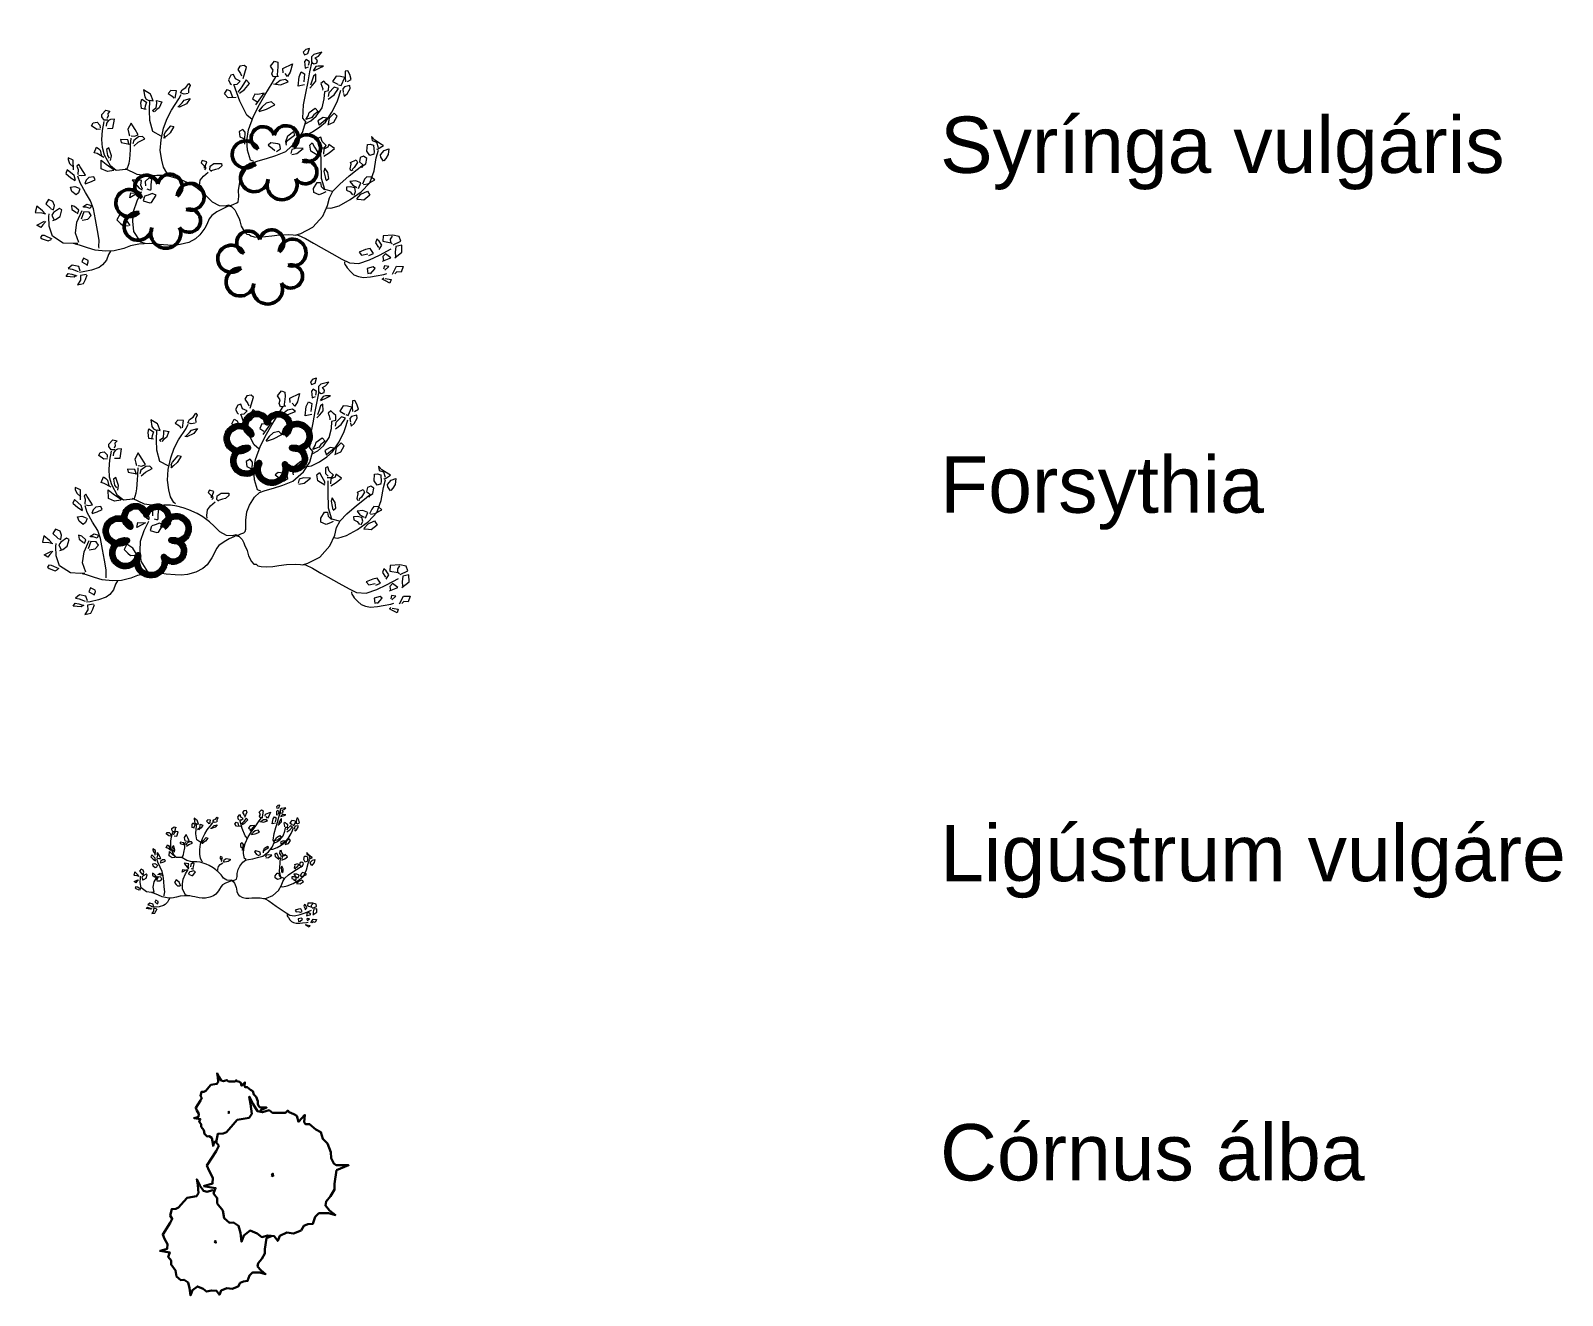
# Model space of a CAD drawing. Header units: millimetres. Extents: x 5637 to 6048, y 3385 to 3927.
# Drawn here: x 5998.19 to 6033.51, y 3868.1 to 3897.27 of the extents above; entities that cross this region are included whole.
import ezdxf
from ezdxf.enums import TextEntityAlignment as Align

# ---------------------------------------------------------------- set-up
doc = ezdxf.new("R2010")
doc.units = ezdxf.units.MM
doc.layers.add('legend', color=7, linetype='Continuous', lineweight=13)
doc.layers.add('trees new', color=7, linetype='Continuous', lineweight=20)
doc.styles.get("Standard").update_dxf_attribs({"font": 'arial.ttf'})

# ---------------------------------------------------------------- blocks, each defined once
blk = doc.blocks.new('F1')
at = {"color": 92, "linetype": 'Continuous'}
for p, q in [((1.0771, 0.0451), (1.0736, 0.0333)), ((1.0816, 0.0562), (1.0771, 0.0451)), ((1.0966, 0.0606), (1.0816, 0.0562)), ((1.0899, 0.048), (1.0966, 0.0606)), ((1.0908, 0.0362), (1.0899, 0.048)), ((1.1016, 0.0366), (1.1071, 0.0411)), ((1.1071, 0.0411), (1.1274, 0.0409)), ((1.1274, 0.0409), (1.1228, 0.0333)), ((0.2958, -0.0077), (0.2984, 0.0018)), ((0.2984, 0.0018), (0.3104, -0.003)), ((1.0756, 0.009), (1.0733, -0.0005)), ((1.0758, 0.0326), (1.0908, 0.0362)), ((1.0901, 0.0012), (1.0771, 0.0072)), ((1.0861, -0.0088), (1.0901, 0.0012)), ((1.0923, 0.025), (1.0969, 0.0134)), ((1.0969, 0.0134), (1.1136, 0.0111)), ((1.1136, 0.021), (1.0976, 0.026)), ((1.1134, 0.0339), (1.1003, 0.0372)), ((1.1228, 0.0333), (1.1134, 0.0339)), ((1.1234, 0.02), (1.1136, 0.021)), ((1.1136, 0.0111), (1.1234, 0.02)), ((0.2678, -0.0425), (0.2719, -0.0276)), ((0.2719, -0.0276), (0.2826, -0.0278)), ((0.2826, -0.0278), (0.2878, -0.0224)), ((0.2936, -0.0212), (0.2844, -0.0421)), ((0.3118, -0.0088), (0.2958, -0.0077)), ((0.3138, -0.0299), (0.3043, -0.0404)), ((0.3104, -0.003), (0.3188, -0.0071)), ((0.3188, -0.0071), (0.3148, -0.0102)), ((0.3156, -0.0409), (0.3171, -0.0326)), ((0.3498, -0.0187), (0.3388, -0.0326)), ((0.3388, -0.0326), (0.344, -0.0365)), ((0.344, -0.0365), (0.3595, -0.0313)), ((0.3568, -0.0187), (0.3463, -0.0224)), ((0.3595, -0.0313), (0.3568, -0.0187)), ((1.0482, -0.0369), (1.0488, -0.0402)), ((1.0733, -0.0005), (1.0739, -0.0036)), ((1.0739, -0.0036), (1.0861, -0.0088)), ((0.2844, -0.0421), (0.2678, -0.0425)), ((0.2904, -0.0636), (0.2731, -0.0792)), ((0.2903, -0.0781), (0.2891, -0.0672)), ((0.2898, -0.0924), (0.2903, -0.0781)), ((0.3211, -0.0529), (0.3004, -0.0626)), ((0.3004, -0.0626), (0.3151, -0.0721)), ((0.3043, -0.0404), (0.3156, -0.0409)), ((0.3151, -0.0721), (0.321, -0.0645)), ((0.321, -0.0645), (0.3191, -0.0539)), ((0.357, -0.0651), (0.3455, -0.0711)), ((0.3455, -0.0711), (0.3551, -0.0835)), ((0.3758, -0.0649), (0.3596, -0.069)), ((0.3663, -0.0796), (0.3828, -0.0721)), ((0.3828, -0.0721), (0.3758, -0.0649)), ((0.9311, -0.0574), (0.9423, -0.0601)), ((0.9423, -0.0601), (0.9618, -0.0856)), ((1.17, -0.052), (1.1898, -0.0597)), ((1.1796, -0.0467), (1.1721, -0.0508)), ((1.1956, -0.051), (1.1796, -0.0467)), ((1.1898, -0.0597), (1.1968, -0.0593)), ((1.2, -0.0541), (1.1956, -0.051)), ((1.1968, -0.0593), (1.2, -0.0541)), ((0.2731, -0.0792), (0.2748, -0.0972)), ((0.2748, -0.0972), (0.2898, -0.0924)), ((0.2968, -0.0966), (0.2781, -0.1073)), ((0.2781, -0.1073), (0.2829, -0.1187)), ((0.3021, -0.1009), (0.2993, -0.0986)), ((0.2996, -0.121), (0.3241, -0.1177)), ((0.3044, -0.1108), (0.2998, -0.1183)), ((0.324, -0.1036), (0.3021, -0.1009)), ((0.3033, -0.1032), (0.3044, -0.1108)), ((0.3241, -0.1177), (0.324, -0.1036)), ((0.3321, -0.0823), (0.326, -0.0939)), ((0.326, -0.0939), (0.3331, -0.1036)), ((0.3331, -0.1036), (0.3398, -0.1081)), ((0.3425, -0.0984), (0.334, -0.0872)), ((0.3398, -0.1081), (0.3425, -0.0984)), ((0.3551, -0.0835), (0.3663, -0.0796)), ((0.9618, -0.0856), (0.9662, -0.1123)), ((0.9662, -0.1123), (0.9666, -0.1371)), ((0.9726, -0.1003), (0.9854, -0.1179)), ((0.9896, -0.0986), (0.9766, -0.0999)), ((0.9974, -0.1036), (0.9896, -0.0986)), ((1.0073, -0.1127), (0.9974, -0.1036)), ((1.0008, -0.1268), (1.0073, -0.1127)), ((1.0816, -0.1092), (1.0738, -0.1191)), ((1.0966, -0.1059), (1.0816, -0.1092)), ((1.0936, -0.1278), (1.0993, -0.1079)), ((1.1531, -0.1117), (1.1498, -0.1289)), ((1.1641, -0.1026), (1.1531, -0.1117)), ((1.1713, -0.0995), (1.1641, -0.1026)), ((1.1748, -0.1133), (1.168, -0.1013)), ((1.1706, -0.1206), (1.1748, -0.1133)), ((1.189, -0.0963), (1.1961, -0.087)), ((1.201, -0.1179), (1.1908, -0.1156)), ((1.192, -0.1158), (1.1996, -0.1231)), ((1.211, -0.0856), (1.1926, -0.0963)), ((1.1961, -0.087), (1.2005, -0.08)), ((1.2005, -0.08), (1.211, -0.0856)), ((1.2173, -0.117), (1.201, -0.1179)), ((1.2145, -0.1338), (1.2173, -0.117)), ((0.2829, -0.1187), (0.2996, -0.121)), ((0.9666, -0.1371), (0.959, -0.1645)), ((0.9854, -0.1179), (1.0008, -0.1268)), ((1.0738, -0.1191), (1.0799, -0.1274)), ((1.0748, -0.145), (1.0778, -0.1373)), ((1.0868, -0.1479), (1.0748, -0.145)), ((1.0778, -0.1373), (1.0886, -0.1398)), ((1.0799, -0.1274), (1.0936, -0.1278)), ((1.0969, -0.1398), (1.0868, -0.1479)), ((1.0886, -0.1398), (1.0944, -0.1396)), ((1.1093, -0.121), (1.1064, -0.1307)), ((1.1064, -0.1307), (1.1178, -0.1396)), ((1.1241, -0.1317), (1.1119, -0.1241)), ((1.1178, -0.1396), (1.1261, -0.1413)), ((1.1261, -0.1413), (1.1241, -0.1317)), ((1.1498, -0.1289), (1.1566, -0.132)), ((1.1566, -0.132), (1.1706, -0.1206)), ((1.171, -0.1272), (1.1698, -0.1388)), ((1.1698, -0.1388), (1.1741, -0.1487)), ((1.1795, -0.1301), (1.171, -0.1272)), ((1.1741, -0.1487), (1.1858, -0.1527)), ((1.1918, -0.1411), (1.1793, -0.1311)), ((1.1858, -0.1527), (1.1918, -0.1411)), ((1.1996, -0.1231), (1.2145, -0.1338)), ((0.9224, -0.1628), (0.9116, -0.1827)), ((0.9116, -0.1827), (0.9216, -0.1862)), ((0.9216, -0.1862), (0.9322, -0.1812)), ((0.9261, -0.162), (0.9224, -0.1628)), ((0.9261, -0.1951), (0.9251, -0.198)), ((0.9439, -0.1661), (0.9261, -0.162)), ((0.9292, -0.1953), (0.9261, -0.1951)), ((0.9359, -0.1968), (0.9292, -0.1953)), ((0.9322, -0.1812), (0.9406, -0.1783)), ((0.9411, -0.1775), (0.9439, -0.1661)), ((0.9476, -0.1953), (0.9521, -0.2055)), ((0.9556, -0.1978), (0.9482, -0.1941)), ((0.959, -0.1645), (0.9493, -0.1893)), ((0.9574, -0.185), (0.9782, -0.1711)), ((0.9769, -0.1841), (0.9599, -0.1841)), ((0.9782, -0.1711), (0.9769, -0.1841)), ((1.1073, -0.1854), (1.1106, -0.1754)), ((1.1211, -0.191), (1.1094, -0.187)), ((1.1106, -0.1754), (1.1158, -0.1696)), ((1.1158, -0.1696), (1.1273, -0.1771)), ((1.1319, -0.1883), (1.1211, -0.191)), ((1.1273, -0.1771), (1.1319, -0.1883)), ((0.3648, -0.2191), (0.3791, -0.2059)), ((0.372, -0.2291), (0.3648, -0.2191)), ((0.3878, -0.2202), (0.372, -0.2291)), ((0.3791, -0.2059), (0.3928, -0.2061)), ((0.3976, -0.2079), (0.3878, -0.2202)), ((0.3955, -0.2346), (0.3901, -0.2498)), ((0.3928, -0.2061), (0.3978, -0.205)), ((0.405, -0.217), (0.402, -0.2262)), ((0.402, -0.2262), (0.4045, -0.2353)), ((0.4045, -0.2353), (0.4168, -0.2373)), ((0.4158, -0.2249), (0.4093, -0.2175)), ((0.4253, -0.2282), (0.4158, -0.2249)), ((0.4263, -0.2357), (0.4253, -0.2282)), ((0.4778, -0.2202), (0.4843, -0.2162)), ((0.4912, -0.233), (0.482, -0.2253)), ((0.4843, -0.2162), (0.495, -0.2113)), ((0.4935, -0.2431), (0.4912, -0.233)), ((0.495, -0.2113), (0.5087, -0.217)), ((0.5098, -0.2268), (0.5017, -0.2429)), ((0.5087, -0.217), (0.5098, -0.2268)), ((0.9251, -0.198), (0.9259, -0.2077)), ((0.9259, -0.2077), (0.9251, -0.2226)), ((0.9251, -0.2226), (0.9321, -0.2255)), ((0.9321, -0.2255), (0.9414, -0.2156)), ((0.9414, -0.2156), (0.9402, -0.2042)), ((0.9521, -0.2055), (0.9517, -0.2175)), ((0.9517, -0.2175), (0.9641, -0.2177)), ((0.9672, -0.2084), (0.9556, -0.1978)), ((0.9641, -0.2177), (0.9756, -0.2164)), ((0.9756, -0.2164), (0.9672, -0.2084)), ((1.0241, -0.2382), (1.0401, -0.2346)), ((1.0401, -0.2346), (1.0561, -0.2407)), ((1.0828, -0.2042), (1.0701, -0.2115)), ((1.0701, -0.2115), (1.0743, -0.2187)), ((1.0743, -0.2187), (1.0869, -0.2164)), ((1.0951, -0.1992), (1.0828, -0.2042)), ((1.0869, -0.2164), (1.0928, -0.209)), ((1.0928, -0.209), (1.0956, -0.2001)), ((1.1063, -0.2195), (1.0958, -0.2212)), ((1.0958, -0.2212), (1.1004, -0.2282)), ((1.1004, -0.2282), (1.1106, -0.2421)), ((1.1129, -0.2202), (1.1063, -0.2195)), ((1.1154, -0.2351), (1.1156, -0.222)), ((1.1189, -0.2429), (1.1154, -0.2351)), ((1.1203, -0.2063), (1.1243, -0.2183)), ((1.1326, -0.2121), (1.1206, -0.2057)), ((1.1243, -0.2183), (1.1431, -0.232)), ((1.1271, -0.2326), (1.1294, -0.2576)), ((1.1464, -0.2224), (1.1326, -0.2121)), ((1.1431, -0.232), (1.1464, -0.2224)), ((0.3721, -0.2483), (0.355, -0.2591)), ((0.355, -0.2591), (0.3643, -0.2655)), ((0.3643, -0.2655), (0.376, -0.2661)), ((0.3831, -0.2456), (0.3721, -0.2483)), ((0.376, -0.2661), (0.3811, -0.2591)), ((0.3811, -0.2591), (0.3855, -0.246)), ((0.3901, -0.2498), (0.4036, -0.2537)), ((0.4106, -0.2419), (0.3993, -0.2369)), ((0.4036, -0.2537), (0.4183, -0.251)), ((0.4183, -0.251), (0.4106, -0.2419)), ((0.4168, -0.2373), (0.4263, -0.2357)), ((0.4796, -0.2493), (0.473, -0.2551)), ((0.473, -0.2551), (0.476, -0.2698)), ((0.476, -0.2698), (0.4845, -0.281)), ((0.4823, -0.2585), (0.4805, -0.2504)), ((0.4863, -0.2719), (0.4823, -0.2585)), ((0.4845, -0.281), (0.4863, -0.2719)), ((0.5017, -0.2429), (0.4935, -0.2431)), ((0.7484, -0.2686), (0.7564, -0.2607)), ((0.7494, -0.2746), (0.7484, -0.2686)), ((0.769, -0.2738), (0.7494, -0.2746)), ((0.7564, -0.2607), (0.7644, -0.2585)), ((0.7644, -0.2585), (0.7747, -0.2541)), ((0.7782, -0.2659), (0.769, -0.2738)), ((0.7739, -0.2529), (0.7789, -0.2568)), ((0.7789, -0.2568), (0.7782, -0.2659)), ((0.7904, -0.2669), (0.7877, -0.2765)), ((0.7915, -0.2556), (0.7887, -0.2593)), ((0.7887, -0.2593), (0.7904, -0.2669)), ((0.7939, -0.2661), (0.7935, -0.2601)), ((0.8019, -0.2732), (0.7939, -0.2661)), ((0.7994, -0.279), (0.8019, -0.2732)), ((0.884, -0.2388), (0.8881, -0.2413)), ((1.0176, -0.2388), (1.0335, -0.2498)), ((1.0429, -0.2756), (1.0376, -0.269)), ((1.0583, -0.2626), (1.0449, -0.2531)), ((1.0514, -0.2701), (1.0696, -0.2785)), ((1.0561, -0.2407), (1.0583, -0.2626)), ((1.0621, -0.2876), (1.0576, -0.2727)), ((1.1106, -0.2421), (1.1146, -0.2477)), ((1.1146, -0.2477), (1.1189, -0.2429)), ((1.1381, -0.2489), (1.1273, -0.2396)), ((1.1294, -0.2576), (1.1428, -0.2632)), ((1.1426, -0.2582), (1.1381, -0.2489)), ((1.1428, -0.2632), (1.1426, -0.2582)), ((0.3305, -0.3162), (0.3351, -0.3096)), ((0.336, -0.3086), (0.3436, -0.3183)), ((0.3806, -0.2986), (0.3793, -0.3125)), ((0.3793, -0.3125), (0.3876, -0.3177)), ((0.3918, -0.2905), (0.3806, -0.2986)), ((0.3876, -0.3177), (0.3958, -0.3137)), ((0.3888, -0.297), (0.3901, -0.2881)), ((0.3975, -0.3028), (0.3888, -0.297)), ((0.3958, -0.3137), (0.3975, -0.3028)), ((0.4025, -0.3011), (0.4096, -0.2874)), ((0.4063, -0.3075), (0.4025, -0.3011)), ((0.4203, -0.2999), (0.4063, -0.3075)), ((0.4096, -0.2874), (0.4146, -0.2819)), ((0.413, -0.28), (0.418, -0.2787)), ((0.418, -0.2787), (0.4198, -0.2835)), ((0.4198, -0.2835), (0.4183, -0.2957)), ((0.4183, -0.2957), (0.4203, -0.2999)), ((0.4897, -0.3113), (0.4763, -0.3208)), ((0.5052, -0.3121), (0.5238, -0.322)), ((0.5587, -0.3133), (0.5433, -0.3274)), ((0.5718, -0.31), (0.5587, -0.3133)), ((0.5722, -0.3231), (0.574, -0.3125)), ((0.7877, -0.2765), (0.7994, -0.279)), ((0.9767, -0.304), (0.9662, -0.3146)), ((0.9782, -0.3187), (0.9799, -0.3094)), ((1.0103, -0.3115), (0.9879, -0.3084)), ((0.9889, -0.3065), (0.9934, -0.3189)), ((1.0124, -0.3187), (1.0103, -0.3115)), ((1.0326, -0.2756), (1.0408, -0.2951)), ((1.0408, -0.2951), (1.0463, -0.2905)), ((1.0463, -0.2905), (1.0429, -0.2756)), ((1.0663, -0.2912), (1.0621, -0.2876)), ((1.0724, -0.2947), (1.0663, -0.2912)), ((1.0696, -0.2785), (1.0771, -0.2798)), ((1.0771, -0.2798), (1.0724, -0.2947)), ((0.3248, -0.3409), (0.3255, -0.3262)), ((0.336, -0.3363), (0.3248, -0.3409)), ((0.3255, -0.3262), (0.3305, -0.3162)), ((0.3448, -0.3245), (0.336, -0.3363)), ((0.3533, -0.338), (0.3388, -0.3489)), ((0.3388, -0.3489), (0.3435, -0.351)), ((0.3435, -0.351), (0.3618, -0.3607)), ((0.3436, -0.3183), (0.3448, -0.3245)), ((0.3571, -0.356), (0.3518, -0.3429)), ((0.3556, -0.3394), (0.3533, -0.338)), ((0.3616, -0.3303), (0.3626, -0.3235)), ((0.364, -0.3479), (0.3616, -0.3303)), ((0.373, -0.3502), (0.364, -0.3479)), ((0.3641, -0.3243), (0.3715, -0.3206)), ((0.3715, -0.3206), (0.38, -0.3317)), ((0.3796, -0.3489), (0.373, -0.3502)), ((0.38, -0.3317), (0.3796, -0.3489)), ((0.4763, -0.3208), (0.4636, -0.3328)), ((0.4636, -0.3328), (0.4785, -0.3417)), ((0.4785, -0.3417), (0.4805, -0.3346)), ((0.4805, -0.3346), (0.4905, -0.3293)), ((0.4895, -0.3328), (0.485, -0.339)), ((0.485, -0.339), (0.4963, -0.3483)), ((0.5005, -0.332), (0.4895, -0.3328)), ((0.4905, -0.3293), (0.4908, -0.3166)), ((0.4963, -0.3483), (0.5007, -0.3595)), ((0.5058, -0.3423), (0.4982, -0.3353)), ((0.5067, -0.3566), (0.5058, -0.3423)), ((0.5067, -0.3212), (0.506, -0.3158)), ((0.5145, -0.3326), (0.5067, -0.3212)), ((0.5213, -0.3433), (0.5145, -0.3326)), ((0.5273, -0.3373), (0.5213, -0.3433)), ((0.5238, -0.322), (0.5273, -0.3373)), ((0.5433, -0.3274), (0.561, -0.3272)), ((0.561, -0.3272), (0.5722, -0.3231)), ((0.568, -0.3593), (0.5877, -0.3425)), ((0.5892, -0.3425), (0.5853, -0.3566)), ((0.5867, -0.333), (0.5892, -0.3425)), ((0.5877, -0.3425), (0.5888, -0.3365)), ((0.6112, -0.3148), (0.6012, -0.3228)), ((0.6012, -0.3228), (0.6038, -0.3336)), ((0.6038, -0.3336), (0.6095, -0.3351)), ((0.6095, -0.3351), (0.6268, -0.3361)), ((0.6228, -0.3226), (0.6157, -0.3173)), ((0.6335, -0.3299), (0.6228, -0.3226)), ((0.6268, -0.3361), (0.6335, -0.3299)), ((0.6932, -0.3286), (0.6939, -0.34)), ((0.6939, -0.34), (0.6942, -0.3587)), ((0.6992, -0.3429), (0.6949, -0.3382)), ((0.7075, -0.346), (0.6992, -0.3429)), ((0.71, -0.3593), (0.7075, -0.346)), ((0.8777, -0.3609), (0.8867, -0.3444)), ((0.8989, -0.3442), (0.8854, -0.3626)), ((0.8867, -0.3444), (0.8952, -0.3355)), ((0.8952, -0.3355), (0.9021, -0.3299)), ((0.8981, -0.3288), (0.9014, -0.3384)), ((0.9014, -0.3384), (0.8989, -0.3442)), ((0.9662, -0.3146), (0.9497, -0.3245)), ((0.9497, -0.3245), (0.9561, -0.3301)), ((0.9561, -0.3301), (0.9662, -0.3286)), ((0.9662, -0.3286), (0.9782, -0.3187)), ((0.9766, -0.3293), (0.9676, -0.3336)), ((0.9676, -0.3336), (0.9767, -0.3469)), ((0.9857, -0.3301), (0.9766, -0.3293)), ((0.9767, -0.3469), (0.9834, -0.356)), ((0.9876, -0.3622), (0.9954, -0.346)), ((0.9919, -0.3355), (0.9901, -0.3297)), ((0.9954, -0.346), (0.9919, -0.3355)), ((0.9934, -0.3189), (1.0124, -0.3187)), ((1.0334, -0.346), (1.0313, -0.3694)), ((1.0473, -0.345), (1.0334, -0.346)), ((1.0508, -0.3578), (1.0514, -0.3506)), ((1.0651, -0.3417), (1.0746, -0.3404)), ((1.0673, -0.352), (1.0663, -0.3452)), ((1.0751, -0.3589), (1.0673, -0.352)), ((1.0746, -0.3404), (1.0883, -0.3487)), ((1.0883, -0.3487), (1.0853, -0.3564)), ((0.3686, -0.3593), (0.3571, -0.356)), ((0.3618, -0.3607), (0.3708, -0.3696)), ((0.3708, -0.3696), (0.3686, -0.3593)), ((0.4848, -0.3924), (0.4701, -0.4001)), ((0.5063, -0.3905), (0.4875, -0.4086)), ((0.5007, -0.3595), (0.5067, -0.3566)), ((0.5112, -0.4009), (0.5062, -0.3893)), ((0.571, -0.3694), (0.568, -0.3593)), ((0.5853, -0.3566), (0.571, -0.3694)), ((0.6942, -0.3587), (0.7009, -0.3653)), ((0.7009, -0.3653), (0.71, -0.3593)), ((0.8854, -0.3626), (0.8777, -0.3609)), ((0.9834, -0.356), (0.9876, -0.3622)), ((1.0313, -0.3694), (1.0411, -0.3682)), ((1.0411, -0.3682), (1.0464, -0.3649)), ((1.0441, -0.3895), (1.0489, -0.3831)), ((1.0546, -0.391), (1.0441, -0.3895)), ((1.0464, -0.3649), (1.0508, -0.3578)), ((1.0478, -0.3763), (1.0504, -0.3701)), ((1.0489, -0.3831), (1.0478, -0.3763)), ((1.0479, -0.3659), (1.0571, -0.3653)), ((1.0641, -0.3798), (1.0546, -0.391)), ((1.0571, -0.3653), (1.0641, -0.3732)), ((1.0641, -0.3732), (1.0641, -0.3798)), ((1.0853, -0.3564), (1.0751, -0.3589)), ((0.4701, -0.4001), (0.4625, -0.416)), ((0.4625, -0.416), (0.4705, -0.4231)), ((0.4705, -0.4231), (0.4823, -0.4092)), ((0.4823, -0.4092), (0.4838, -0.3949)), ((0.4875, -0.4086), (0.4978, -0.4096)), ((0.4978, -0.4096), (0.5112, -0.4009)), ((0.512, -0.4247), (0.5225, -0.4154)), ((0.5202, -0.4328), (0.512, -0.4247)), ((0.5348, -0.4202), (0.5202, -0.4328)), ((0.5225, -0.4154), (0.5273, -0.4073)), ((0.5283, -0.4073), (0.542, -0.4015)), ((0.5368, -0.4119), (0.5348, -0.4202)), ((0.542, -0.4015), (0.5368, -0.4119)), ((0.6443, -0.4214), (0.6235, -0.434)), ((0.6622, -0.4144), (0.6443, -0.4214)), ((0.646, -0.4371), (0.6557, -0.427)), ((0.6719, -0.4309), (0.6525, -0.4622)), ((0.6557, -0.427), (0.6639, -0.415)), ((0.8407, -0.4353), (0.8492, -0.4216)), ((0.8559, -0.4299), (0.8407, -0.4353)), ((0.8492, -0.4216), (0.8666, -0.4119)), ((0.8604, -0.4235), (0.8559, -0.4299)), ((0.8691, -0.4129), (0.8604, -0.4235)), ((0.8666, -0.4119), (0.8711, -0.4123)), ((0.9131, -0.422), (0.9184, -0.4067)), ((0.9264, -0.4243), (0.9131, -0.422)), ((0.9184, -0.4067), (0.9247, -0.4017)), ((0.9247, -0.4017), (0.9296, -0.3955)), ((0.9261, -0.4063), (0.9254, -0.4177)), ((0.9254, -0.4177), (0.9264, -0.4243)), ((0.9279, -0.405), (0.9261, -0.4063)), ((0.9354, -0.3986), (0.9279, -0.405)), ((0.9321, -0.3951), (0.9354, -0.3986)), ((0.9354, -0.4235), (0.9422, -0.4384)), ((0.9437, -0.4247), (0.9354, -0.4235)), ((0.9532, -0.4262), (0.9461, -0.4233)), ((0.9514, -0.4003), (0.9636, -0.4013)), ((0.9522, -0.4185), (0.9552, -0.4081)), ((0.9647, -0.4253), (0.9522, -0.4185)), ((0.9572, -0.4322), (0.9532, -0.4262)), ((0.9552, -0.4081), (0.9564, -0.3999)), ((0.9636, -0.4013), (0.9662, -0.4162)), ((0.9662, -0.4162), (0.9647, -0.4253)), ((0.448, -0.4678), (0.4408, -0.4748)), ((0.4501, -0.4748), (0.448, -0.4678)), ((0.4738, -0.4698), (0.4636, -0.487)), ((0.4878, -0.4576), (0.4738, -0.4698)), ((0.4875, -0.474), (0.4887, -0.4645)), ((0.6235, -0.434), (0.6322, -0.4415)), ((0.6322, -0.4415), (0.646, -0.4371)), ((0.6525, -0.4622), (0.6687, -0.4578)), ((0.6687, -0.4578), (0.6765, -0.4576)), ((0.6815, -0.4458), (0.6704, -0.4394)), ((0.6765, -0.4576), (0.6815, -0.4458)), ((0.704, -0.4676), (0.6922, -0.4845)), ((0.7162, -0.458), (0.704, -0.4676)), ((0.711, -0.4742), (0.7207, -0.4603)), ((0.724, -0.4458), (0.744, -0.444)), ((0.7344, -0.4483), (0.7319, -0.446)), ((0.74, -0.4618), (0.7344, -0.4483)), ((0.7479, -0.4649), (0.74, -0.4618)), ((0.744, -0.444), (0.7537, -0.4531)), ((0.7537, -0.4531), (0.7479, -0.4649)), ((0.8436, -0.4686), (0.8472, -0.4589)), ((0.8471, -0.474), (0.8436, -0.4686)), ((0.8472, -0.4589), (0.8461, -0.4498)), ((0.8471, -0.4481), (0.8576, -0.4456)), ((0.8539, -0.4632), (0.8471, -0.474)), ((0.8627, -0.4568), (0.8539, -0.4632)), ((0.8576, -0.4456), (0.8664, -0.4481)), ((0.8664, -0.4481), (0.8627, -0.4568)), ((0.8791, -0.434), (0.8777, -0.4529)), ((0.8777, -0.4529), (0.8922, -0.4529)), ((0.8872, -0.4382), (0.8831, -0.4332)), ((0.8982, -0.4446), (0.8872, -0.4382)), ((0.8922, -0.4529), (0.8982, -0.4446)), ((0.9422, -0.4384), (0.9436, -0.4402)), ((0.9436, -0.4402), (0.9617, -0.4493)), ((0.9617, -0.4493), (0.9572, -0.4322)), ((0.4421, -0.5059), (0.4323, -0.5119)), ((0.4408, -0.4748), (0.4341, -0.4887)), ((0.4341, -0.4887), (0.435, -0.4963)), ((0.435, -0.4963), (0.4485, -0.492)), ((0.4486, -0.517), (0.4468, -0.505)), ((0.4485, -0.492), (0.4525, -0.4866)), ((0.4576, -0.4945), (0.4496, -0.5162)), ((0.4525, -0.4866), (0.4508, -0.4777)), ((0.464, -0.4963), (0.4576, -0.4945)), ((0.4636, -0.487), (0.4745, -0.4895)), ((0.4798, -0.5036), (0.466, -0.4974)), ((0.4718, -0.5183), (0.4798, -0.5036)), ((0.4745, -0.4895), (0.4875, -0.474)), ((0.499, -0.4771), (0.4885, -0.4804)), ((0.4885, -0.4804), (0.4888, -0.4918)), ((0.4888, -0.4918), (0.4955, -0.4966)), ((0.4955, -0.4966), (0.5027, -0.503)), ((0.5027, -0.503), (0.5093, -0.4968)), ((0.5035, -0.4831), (0.5038, -0.48)), ((0.5062, -0.4899), (0.5035, -0.4831)), ((0.5093, -0.4968), (0.5062, -0.4899)), ((0.5302, -0.4908), (0.5225, -0.5019)), ((0.5225, -0.5019), (0.5243, -0.5191)), ((0.53, -0.5137), (0.5325, -0.5032)), ((0.537, -0.4825), (0.5302, -0.4908)), ((0.5325, -0.5032), (0.5358, -0.4905)), ((0.5508, -0.4905), (0.5673, -0.4858)), ((0.5528, -0.5185), (0.5537, -0.4978)), ((0.5663, -0.51), (0.5617, -0.5226)), ((0.5673, -0.4858), (0.5663, -0.51)), ((0.5898, -0.5204), (0.5957, -0.5088)), ((0.6123, -0.486), (0.5932, -0.4955)), ((0.5932, -0.4955), (0.6007, -0.5007)), ((0.5957, -0.5088), (0.6028, -0.5162)), ((0.6007, -0.5007), (0.6137, -0.4976)), ((0.6302, -0.4872), (0.6123, -0.486)), ((0.6137, -0.4976), (0.6258, -0.486)), ((0.6188, -0.5075), (0.6323, -0.505)), ((0.6227, -0.511), (0.6217, -0.5073)), ((0.6323, -0.505), (0.6362, -0.5131)), ((0.6922, -0.4845), (0.7015, -0.4928)), ((0.7015, -0.4928), (0.711, -0.4742)), ((0.709, -0.4961), (0.7024, -0.5251)), ((0.7164, -0.5079), (0.7135, -0.5021)), ((0.7234, -0.4802), (0.7162, -0.4885)), ((0.7162, -0.4885), (0.7285, -0.4934)), ((0.7242, -0.5177), (0.7164, -0.5079)), ((0.7302, -0.4794), (0.7234, -0.4802)), ((0.7285, -0.4934), (0.7342, -0.5042)), ((0.7342, -0.5042), (0.7415, -0.5019)), ((0.7412, -0.4808), (0.7379, -0.4785)), ((0.7464, -0.4897), (0.7412, -0.4808)), ((0.7415, -0.5019), (0.7464, -0.4897)), ((0.4323, -0.5119), (0.4371, -0.5249)), ((0.4371, -0.5249), (0.443, -0.5336)), ((0.443, -0.5336), (0.4493, -0.5326)), ((0.4493, -0.5326), (0.4486, -0.517)), ((0.4496, -0.5162), (0.4606, -0.5179)), ((0.4606, -0.5179), (0.4718, -0.5183)), ((0.5145, -0.5365), (0.5058, -0.5417)), ((0.5058, -0.5417), (0.5192, -0.5402)), ((0.53, -0.528), (0.5145, -0.5365)), ((0.5192, -0.5402), (0.525, -0.5388)), ((0.5232, -0.5489), (0.5222, -0.5549)), ((0.5292, -0.546), (0.5232, -0.5489)), ((0.5243, -0.5191), (0.53, -0.5137)), ((0.525, -0.5388), (0.5313, -0.528)), ((0.5372, -0.5493), (0.5307, -0.546)), ((0.5383, -0.5632), (0.5372, -0.5493)), ((0.544, -0.5409), (0.5423, -0.5502)), ((0.5527, -0.5332), (0.5443, -0.5373)), ((0.5552, -0.5502), (0.5527, -0.5332)), ((0.5617, -0.5226), (0.5528, -0.5185)), ((0.5857, -0.5421), (0.5898, -0.5204)), ((0.6093, -0.5284), (0.5857, -0.5421)), ((0.6077, -0.5177), (0.6093, -0.5284)), ((0.6222, -0.532), (0.6227, -0.511)), ((0.6232, -0.5433), (0.6222, -0.532)), ((0.632, -0.546), (0.6232, -0.5433)), ((0.6415, -0.532), (0.632, -0.546)), ((0.6362, -0.5131), (0.6337, -0.5226)), ((0.6337, -0.5226), (0.6415, -0.532)), ((0.7024, -0.5251), (0.7087, -0.5297)), ((0.7087, -0.5297), (0.7197, -0.527)), ((0.7197, -0.527), (0.7242, -0.5177)), ((0.5202, -0.5659), (0.5127, -0.5765)), ((0.5127, -0.5765), (0.5327, -0.5696)), ((0.5283, -0.5609), (0.5202, -0.5659)), ((0.5222, -0.5549), (0.5283, -0.5609)), ((0.5327, -0.5696), (0.5383, -0.5632)), ((0.5423, -0.5502), (0.5512, -0.5556)), ((0.5477, -0.5711), (0.5447, -0.5845)), ((0.5447, -0.5845), (0.5538, -0.5808)), ((0.5565, -0.5672), (0.5478, -0.5709)), ((0.5512, -0.5556), (0.5552, -0.5502)), ((0.5538, -0.5808), (0.56, -0.5738)), ((0.56, -0.5738), (0.5565, -0.5672))]:
    blk.add_line(p, q, dxfattribs=at)
at = {"color": 33, "linetype": 'Continuous'}
for p, q in [((1.0488, -0.0402), (1.0492, -0.0574)), ((1.0492, -0.0574), (1.0552, -0.0821)), ((0.5351, -0.1092), (0.5053, -0.1274)), ((0.5487, -0.1046), (0.5351, -0.1092)), ((1.0552, -0.0821), (1.0626, -0.1094)), ((1.0626, -0.1094), (1.0691, -0.1369)), ((0.5053, -0.1274), (0.4816, -0.1576)), ((1.0691, -0.1369), (1.0781, -0.157)), ((1.0781, -0.157), (1.0924, -0.1773)), ((0.4413, -0.1868), (0.4141, -0.2046)), ((0.4628, -0.179), (0.4413, -0.1868)), ((0.4746, -0.1794), (0.4628, -0.179)), ((0.4712, -0.1858), (0.468, -0.2055)), ((0.4816, -0.1576), (0.4712, -0.1858)), ((1.0924, -0.1773), (1.1079, -0.2011)), ((0.3874, -0.2262), (0.3673, -0.251)), ((0.4141, -0.2046), (0.3874, -0.2262)), ((0.4599, -0.2231), (0.4435, -0.2427)), ((0.468, -0.2055), (0.4599, -0.2231)), ((0.8012, -0.2286), (0.7939, -0.2396)), ((0.8004, -0.2071), (0.802, -0.2144)), ((0.802, -0.2144), (0.8012, -0.2286)), ((1.1079, -0.2011), (1.1147, -0.2175)), ((0.3673, -0.251), (0.3585, -0.2825)), ((0.421, -0.2651), (0.4017, -0.2833)), ((0.4435, -0.2427), (0.421, -0.2651)), ((0.7939, -0.2396), (0.7824, -0.2502)), ((0.8881, -0.2413), (0.8977, -0.2556)), ((0.8977, -0.2556), (0.9033, -0.2729)), ((0.9033, -0.2729), (0.9084, -0.2974)), ((0.9933, -0.2431), (1.0176, -0.2388)), ((1.0449, -0.2531), (1.0229, -0.2398)), ((1.0339, -0.2632), (1.0326, -0.2756)), ((1.0335, -0.2498), (1.05, -0.2758)), ((0.3585, -0.2825), (0.3551, -0.3162)), ((0.4017, -0.2833), (0.3904, -0.293)), ((0.6677, -0.2852), (0.6765, -0.2887)), ((0.6765, -0.2887), (0.6858, -0.3133)), ((0.6858, -0.3133), (0.689, -0.3382)), ((0.9084, -0.2974), (0.9082, -0.3249)), ((1.05, -0.2758), (1.0568, -0.2951)), ((1.0568, -0.2951), (1.0596, -0.3158)), ((0.3551, -0.3162), (0.3508, -0.3357)), ((0.689, -0.3382), (0.6866, -0.3653)), ((0.9082, -0.3249), (0.9039, -0.3551)), ((1.0594, -0.339), (1.0568, -0.362)), ((1.0596, -0.3158), (1.0594, -0.339)), ((0.5047, -0.3852), (0.4909, -0.3986)), ((0.5224, -0.3711), (0.5047, -0.3852)), ((0.5427, -0.3595), (0.5224, -0.3711)), ((0.5536, -0.357), (0.5427, -0.3595)), ((0.6866, -0.3653), (0.6761, -0.4013)), ((0.8963, -0.3804), (0.8871, -0.4026)), ((0.9039, -0.3551), (0.8963, -0.3804)), ((0.4762, -0.4253), (0.465, -0.4522)), ((0.4909, -0.3986), (0.4762, -0.4253)), ((0.5403, -0.3953), (0.5499, -0.4046)), ((0.5499, -0.4046), (0.5499, -0.439)), ((0.6761, -0.4013), (0.6628, -0.4324)), ((0.8871, -0.4026), (0.8698, -0.4332)), ((0.4609, -0.4684), (0.4573, -0.4833)), ((0.465, -0.4522), (0.4609, -0.4684)), ((0.5459, -0.4696), (0.5425, -0.4984)), ((0.5499, -0.439), (0.5459, -0.4696)), ((0.6506, -0.4568), (0.6345, -0.4891)), ((0.6628, -0.4324), (0.6506, -0.4568)), ((0.8698, -0.4332), (0.8648, -0.4444)), ((0.5425, -0.4984), (0.5395, -0.5243)), ((0.6345, -0.4891), (0.6255, -0.5061)), ((0.5395, -0.5243), (0.5355, -0.5508))]:
    blk.add_line(p, q, dxfattribs=at)
for points in [[(1.0186, -0.0315), (1.0229, -0.0228), (1.0275, -0.0081), (1.0361, 0.0047), (1.0446, 0.0121), (1.0641, 0.0206), (1.0851, 0.0266), (1.0944, 0.0287)], [(0.4182, -0.0442), (0.4184, -0.0411), (0.4171, -0.0375), (0.4135, -0.0334), (0.4103, -0.0293), (0.4007, -0.0199), (0.3918, -0.0131), (0.38, -0.0092), (0.3669, -0.0079), (0.3492, -0.011), (0.335, -0.0142), (0.3157, -0.0193), (0.3079, -0.022)], [(0.7235, -0.1682), (0.7289, -0.1645), (0.7402, -0.1582), (0.7531, -0.15), (0.7655, -0.1398), (0.7713, -0.1309), (0.777, -0.1164), (0.7812, -0.1065), (0.7926, -0.0883), (0.8029, -0.0777), (0.82, -0.0672), (0.8411, -0.0601), (0.8565, -0.057), (0.8726, -0.0564), (0.8951, -0.0568), (0.9069, -0.0576), (0.92, -0.0578), (0.9473, -0.0541), (0.9682, -0.0485), (0.9851, -0.0402), (1.0088, -0.0328), (1.0315, -0.0309), (1.058, -0.0315), (1.0779, -0.0361), (1.0988, -0.0413), (1.1105, -0.0433)], [(0.7235, -0.1682), (0.7217, -0.1676), (0.7155, -0.1655), (0.7075, -0.1587), (0.7026, -0.1502), (0.6988, -0.1429), (0.695, -0.1375), (0.6928, -0.1311), (0.6884, -0.1179), (0.6791, -0.104), (0.6731, -0.098), (0.6671, -0.0978), (0.6626, -0.0945), (0.6536, -0.0926), (0.6395, -0.0928), (0.6243, -0.0953), (0.6086, -0.0988), (0.5895, -0.1021), (0.5668, -0.105), (0.5411, -0.1046), (0.522, -0.0978), (0.5003, -0.0866), (0.4808, -0.0771), (0.4525, -0.0638), (0.4254, -0.0512), (0.4057, -0.0427), (0.381, -0.0431), (0.3543, -0.0541), (0.3298, -0.0678), (0.3008, -0.0858)], [(1.1012, -0.0481), (1.1111, -0.0715), (1.1091, -0.0995), (1.098, -0.1301)], [(1.1036, -0.0454), (1.1153, -0.0442), (1.1406, -0.044), (1.1695, -0.0597), (1.1798, -0.0848), (1.182, -0.109), (1.182, -0.1162)], [(0.7155, -0.1655), (0.7217, -0.1692), (0.7167, -0.1703), (0.7111, -0.1727), (0.704, -0.1765), (0.7008, -0.18), (0.6998, -0.1862), (0.7, -0.1932), (0.7012, -0.2088), (0.7, -0.2299), (0.694, -0.2481), (0.6831, -0.269), (0.6707, -0.2816), (0.6566, -0.2879), (0.6355, -0.2951), (0.6126, -0.3048), (0.5877, -0.3166), (0.5622, -0.3427), (0.5477, -0.3684), (0.5415, -0.397)], [(0.7217, -0.1692), (0.7245, -0.1698), (0.7328, -0.1667), (0.7476, -0.1665), (0.7657, -0.1744), (0.775, -0.1825), (0.7812, -0.1879), (0.794, -0.1984), (0.8113, -0.2096), (0.8266, -0.2173), (0.8483, -0.2251), (0.8636, -0.2297), (0.88, -0.233), (0.8967, -0.2344), (0.9134, -0.2332), (0.9379, -0.2305), (0.9632, -0.2324), (0.9943, -0.2446)], [(0.4611, -0.2226), (0.4814, -0.2262), (0.4917, -0.2541), (0.4951, -0.2953), (0.4977, -0.3233)], [(0.9903, -0.2421), (0.9859, -0.2601), (0.9851, -0.2698), (0.9847, -0.2937), (0.9853, -0.305), (0.9853, -0.3243)], [(0.909, -0.334), (0.9311, -0.3444), (0.9407, -0.3725), (0.9429, -0.398), (0.9441, -0.4245)], [(0.5429, -0.3903), (0.5288, -0.399), (0.5156, -0.4119), (0.5023, -0.4346), (0.4981, -0.458), (0.4981, -0.4758)], [(0.6791, -0.3924), (0.693, -0.4028), (0.7137, -0.4371), (0.7322, -0.4787)]]:
    blk.add_lwpolyline(points, dxfattribs=at)
blk = doc.blocks.new('651')
at = {"layer": 'trees new', "color": 191, "lineweight": 50, "true_color": 0xb366ff}
for centre, radius, start, end in [((2838.8987, 5108.8841, 4146.8315), 0.063, 15.41845, 246.57729), ((2839.024, 5108.8869, 4146.8315), 0.066, 307.60937, 167.73215), ((2839.1364, 5108.8312, 4146.8315), 0.0723, 249.92351, 177.32584), ((2838.8066, 5108.7979, 4146.8315), 0.0728, 22.94375, 315.79204), ((2838.8535, 5108.6724, 4146.8315), 0.075, 85.95672, 354.90942), ((2839.1272, 5108.7028, 4146.8315), 0.0625, 215.64621, 104.40628), ((2839.0024, 5108.6347, 4146.8315), 0.0805, 157.35406, 23.15922)]:
    blk.add_arc(centre, radius, start, end, dxfattribs=at)
blk = doc.blocks.new('654')
at = {"layer": 'trees new', "color": 94, "lineweight": 30, "true_color": 0x0cac0c}
for points in [[(2858.719, 5028.482), (2858.724, 5028.519), (2858.862, 5028.577), (2858.718, 5028.579), (2858.692, 5028.595), (2858.661, 5028.658), (2858.659, 5028.728), (2858.618, 5028.826), (2858.564, 5028.881), (2858.543, 5028.959), (2858.486, 5028.99), (2858.413, 5029.052), (2858.365, 5029.051), (2858.35, 5029.073), (2858.359, 5029.158), (2858.284, 5029.08), (2858.264, 5029.148), (2858.232, 5029.168), (2858.175, 5029.19), (2858.161, 5029.207), (2858.134, 5029.18), (2857.984, 5029.182), (2857.945, 5029.211), (2857.869, 5029.188), (2857.814, 5029.201), (2857.763, 5029.28), (2857.717, 5029.368), (2857.732, 5029.286), (2857.745, 5029.17), (2857.714, 5029.124), (2857.578, 5029.1), (2857.53, 5029.048), (2857.456, 5028.96), (2857.416, 5028.941), (2857.356, 5028.939), (2857.336, 5028.843), (2857.365, 5028.8), (2857.336, 5028.74), (2857.228, 5028.574), (2857.253, 5028.511), (2857.298, 5028.431), (2857.293, 5028.365), (2857.188, 5028.335), (2857.329, 5028.313), (2857.306, 5028.25), (2857.348, 5028.198), (2857.349, 5028.137), (2857.412, 5028.055), (2857.427, 5027.968), (2857.488, 5027.913), (2857.535, 5027.919), (2857.594, 5027.878), (2857.615, 5027.796), (2857.626, 5027.694), (2857.654, 5027.768), (2857.709, 5027.81)], [(2857.665, 5026.634), (2857.613, 5026.672), (2857.492, 5026.636), (2857.403, 5026.656), (2857.322, 5026.782), (2857.248, 5026.924), (2857.273, 5026.791), (2857.293, 5026.606), (2857.243, 5026.533), (2857.027, 5026.494), (2856.949, 5026.411), (2856.83, 5026.27), (2856.766, 5026.24), (2856.671, 5026.237), (2856.64, 5026.084), (2856.686, 5026.014), (2856.639, 5025.919), (2856.466, 5025.652), (2856.506, 5025.552), (2856.578, 5025.425), (2856.571, 5025.319), (2856.403, 5025.27), (2856.628, 5025.235), (2856.591, 5025.134), (2856.658, 5025.051), (2856.659, 5024.954), (2856.76, 5024.822), (2856.785, 5024.683), (2856.881, 5024.596), (2856.957, 5024.604), (2857.051, 5024.54), (2857.085, 5024.408), (2857.103, 5024.245), (2857.148, 5024.363), (2857.263, 5024.451), (2857.394, 5024.398), (2857.478, 5024.332), (2857.59, 5024.359), (2857.707, 5024.35), (2857.774, 5024.26), (2857.812, 5024.354), (2857.94, 5024.413), (2858.067, 5024.397), (2858.205, 5024.45), (2858.253, 5024.538), (2858.327, 5024.568), (2858.422, 5024.579), (2858.465, 5024.704), (2858.535, 5024.772), (2858.707, 5024.776), (2858.837, 5024.737), (2858.731, 5024.823), (2858.654, 5024.912), (2858.665, 5024.988), (2858.75, 5025.088), (2858.823, 5025.208), (2858.821, 5025.313), (2858.86, 5025.565), (2858.991, 5025.62)]]:
    blk.add_lwpolyline(points, dxfattribs=at)
for points in [[(2857.404, 5026.763), (2857.685, 5026.719), (2857.639, 5026.592), (2857.723, 5026.489), (2857.724, 5026.367), (2857.851, 5026.203), (2857.882, 5026.028), (2858.002, 5025.92), (2858.097, 5025.93), (2858.214, 5025.85), (2858.257, 5025.686), (2858.279, 5025.482), (2858.335, 5025.629), (2858.479, 5025.738), (2858.643, 5025.672), (2858.748, 5025.59), (2858.888, 5025.624), (2859.034, 5025.612), (2859.118, 5025.5), (2859.165, 5025.618), (2859.325, 5025.692), (2859.484, 5025.672), (2859.657, 5025.738), (2859.717, 5025.847), (2859.809, 5025.886), (2859.927, 5025.899), (2859.982, 5026.055), (2860.069, 5026.14), (2860.285, 5026.145), (2860.446, 5026.097), (2860.314, 5026.204), (2860.218, 5026.315), (2860.231, 5026.411), (2860.338, 5026.535), (2860.429, 5026.686), (2860.427, 5026.817), (2860.476, 5027.132), (2860.752, 5027.246), (2860.462, 5027.252), (2860.411, 5027.284), (2860.349, 5027.408), (2860.345, 5027.548), (2860.264, 5027.745), (2860.155, 5027.855), (2860.114, 5028.01), (2859.999, 5028.072), (2859.853, 5028.197), (2859.757, 5028.196), (2859.728, 5028.239), (2859.745, 5028.41), (2859.594, 5028.252), (2859.555, 5028.389), (2859.491, 5028.428), (2859.378, 5028.472), (2859.35, 5028.507), (2859.296, 5028.454), (2858.995, 5028.458), (2858.916, 5028.515), (2858.765, 5028.47), (2858.654, 5028.495), (2858.553, 5028.653), (2858.461, 5028.83), (2858.491, 5028.665), (2858.517, 5028.433), (2858.455, 5028.342), (2858.184, 5028.293), (2858.087, 5028.189), (2857.938, 5028.013), (2857.858, 5027.976), (2857.739, 5027.972), (2857.7, 5027.78), (2857.758, 5027.693), (2857.699, 5027.574), (2857.483, 5027.24), (2857.533, 5027.115), (2857.623, 5026.956), (2857.614, 5026.824)], [(2857.973, 5028.464), (2857.993, 5028.452), (2857.99, 5028.48)], [(2858.974, 5027.021), (2859.012, 5026.997), (2859.006, 5027.053)], [(2857.659, 5025.477), (2857.69, 5025.458), (2857.685, 5025.502)]]:
    blk.add_lwpolyline(points, close=True, dxfattribs=at)

msp = doc.modelspace()

# ---------------------------------------------------------------- linework, layer by layer
at = {"layer": 'trees new', "color": 2, "lineweight": 100}
for points in [[(6004.043, 3887.942, -3.050591), (6004.214, 3887.645, -1.895868), (6004.049, 3887.267, -1.508048), (6003.457, 3887.302, -2.38335), (6003.201, 3887.644, -3.314684), (6003.28, 3887.957, -1.587341), (6003.641, 3888.233, -1.429778)], [(6001.253, 3885.811, -3.050591), (6001.425, 3885.514, -1.895868), (6001.26, 3885.136, -1.508048), (6000.668, 3885.171, -2.38335), (6000.411, 3885.513, -3.314684), (6000.49, 3885.826, -1.587341), (6000.852, 3886.102, -1.429778)]]:
    msp.add_lwpolyline(points, format="xyb", close=True, dxfattribs=at)

# ---------------------------------------------------------------- block references
at = {"layer": 'trees new', "color": 84, "xscale": 8.999999999991655, "yscale": 8.999999999991655, "zscale": 8.999999999991655, "rotation": 176.1350928566817}
for p in [(6009.154, 3891.284, -8293.663), (6009.318, 3883.678, -8293.663)]:
    msp.add_blockref('F1', p, dxfattribs=at)
at = {"layer": 'trees new', "color": 4, "lineweight": 100, "xscale": 4.289634699906401, "yscale": 4.289634699906401, "zscale": 4.289634699906401}
for p in [(-6174.297, -18020.462, -17788.392), (-6176.98, -18021.581), (-6174.629, -18022.868, -17788.392)]:
    msp.add_blockref('651', p, dxfattribs=at)
at = {"layer": 'trees new', "xscale": 4.555713104077025, "yscale": 4.555713104077025, "zscale": 4.555713104077025, "rotation": 170.782897971598}
msp.add_blockref('F1', (6005.954, 3876.378), dxfattribs=at)
at = {"layer": 'trees new', "color": 94, "lineweight": 70, "true_color": 0x0cac0c}
msp.add_blockref('654', (3144.768, -1156.15), dxfattribs=at)

# ---------------------------------------------------------------- texts
at = {"layer": 'legend', "color": 0, "lineweight": 18, "ltscale": 0.3}
for s, p in [('Syrínga vulgáris', (6025.672, 3894.489)), ('Forsythia', (6022.896, 3886.637)), ('Ligústrum vulgáre', (6026.379, 3878.149)), ('Córnus álba', (6024.058, 3871.433))]:
    msp.add_text(s, height=1.3, dxfattribs=at).set_placement(p, align=Align.MIDDLE)

doc.saveas('drawing.dxf')
